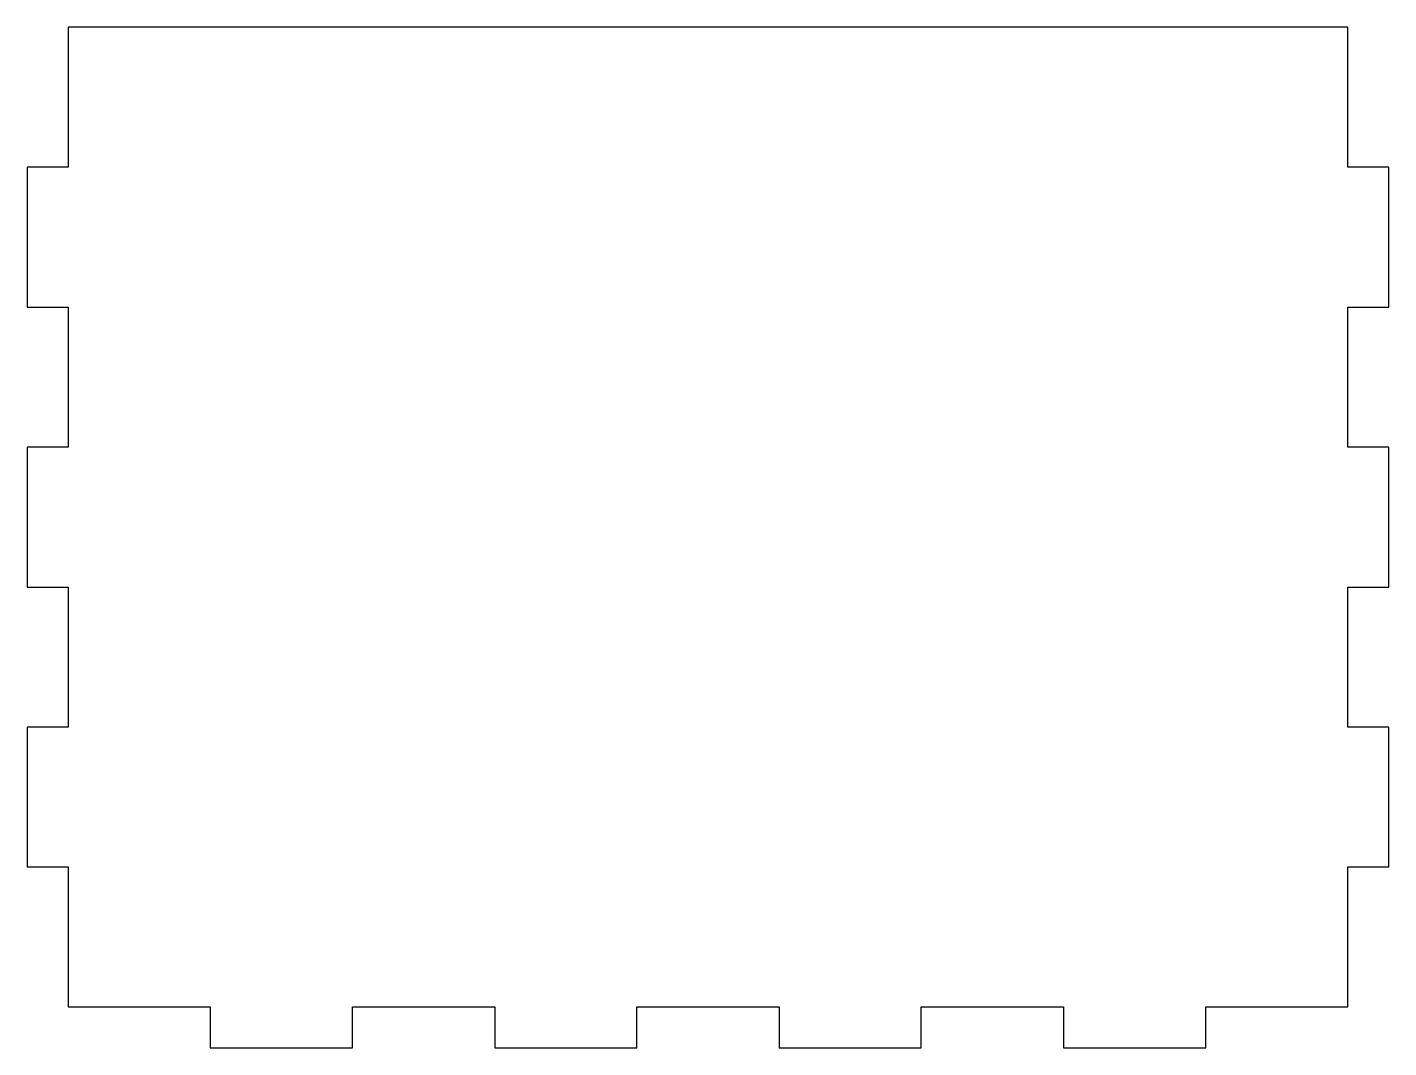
# Model space of a CAD drawing. Header units: millimetres. Extents: x 0 to 100, y 0 to 75.
import ezdxf

# ---------------------------------------------------------------- set-up
doc = ezdxf.new("R2010")
doc.units = ezdxf.units.MM
doc.layers.add('CUT', color=1, linetype='Continuous')

msp = doc.modelspace()

# ---------------------------------------------------------------- linework, layer by layer
at = {"layer": 'CUT'}
msp.add_lwpolyline([(0, 13.2857), (3, 13.2857), (3, 3), (13.4444, 3), (13.4444, 0), (23.8889, 0), (23.8889, 3), (34.3333, 3), (34.3333, 0), (44.7778, 0), (44.7778, 3), (55.2222, 3), (55.2222, 0), (65.6667, 0), (65.6667, 3), (76.1111, 3), (76.1111, 0), (86.5556, 0), (86.5556, 3), (97, 3), (97, 13.2857), (100, 13.2857), (100, 23.5714), (97, 23.5714), (97, 33.8571), (100, 33.8571), (100, 44.1429), (97, 44.1429), (97, 54.4286), (100, 54.4286), (100, 64.7143), (97, 64.7143), (97, 75), (3, 75), (3, 64.7143), (0, 64.7143), (0, 54.4286), (3, 54.4286), (3, 44.1429), (0, 44.1429), (0, 33.8571), (3, 33.8571), (3, 23.5714), (0, 23.5714)], close=True, dxfattribs=at)

doc.saveas('drawing.dxf')
